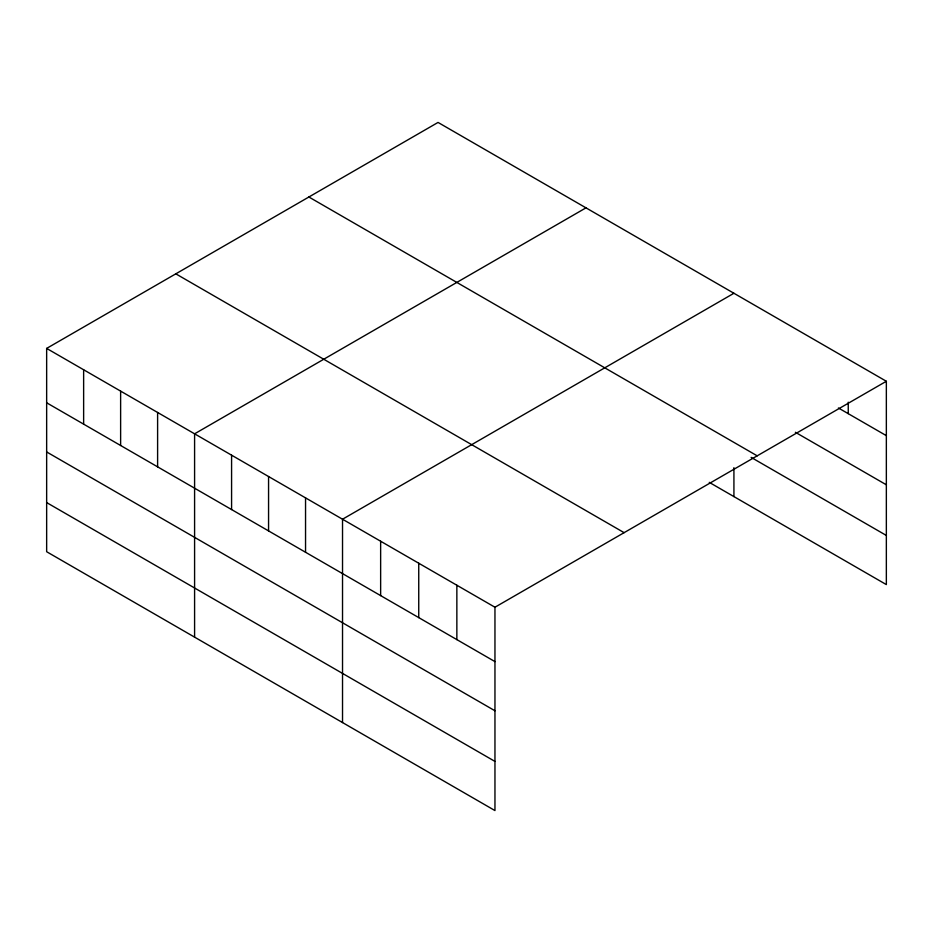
<?xml version="1.0" encoding="UTF-8"?>
<svg xmlns="http://www.w3.org/2000/svg" width="933" height="933" viewBox="0 0 933 933"><rect width="100%" height="100%" fill="white"/><g stroke="black" fill="none" stroke-linecap="round" stroke-linejoin="round"><path stroke-width="1.4" d="M46.65 348.406L494.957 607.231L494.957 810.567L46.65 551.73L46.65 348.406L438.044 122.433L886.35 381.27L886.35 584.594L709.267 482.361M585.982 207.849L194.589 433.822L194.589 637.146M733.921 293.265L342.528 519.226L342.528 722.562M494.957 607.231L886.35 381.27M838.405 407.978L886.35 435.653M795.383 432.282L886.35 484.798M308.881 197.003L757.188 455.829M751.135 457.38L886.35 535.449M175.812 273.836L624.119 532.661M46.65 402.788L494.957 661.614M46.65 451.945L494.957 710.771M46.65 502.584L494.957 761.41M848.249 402.205L848.249 413.646M733.921 467.678L733.921 496.589M456.855 585.236L456.855 639.618M418.742 563.229L418.742 617.623M380.641 541.233L380.641 595.616M305.546 497.884L305.546 552.266M268.564 476.53L268.564 530.912M231.582 455.176L231.582 509.558M157.607 412.468L157.607 466.85M120.625 391.114L120.625 445.496M83.632 369.76L83.632 424.142"/></g></svg>
